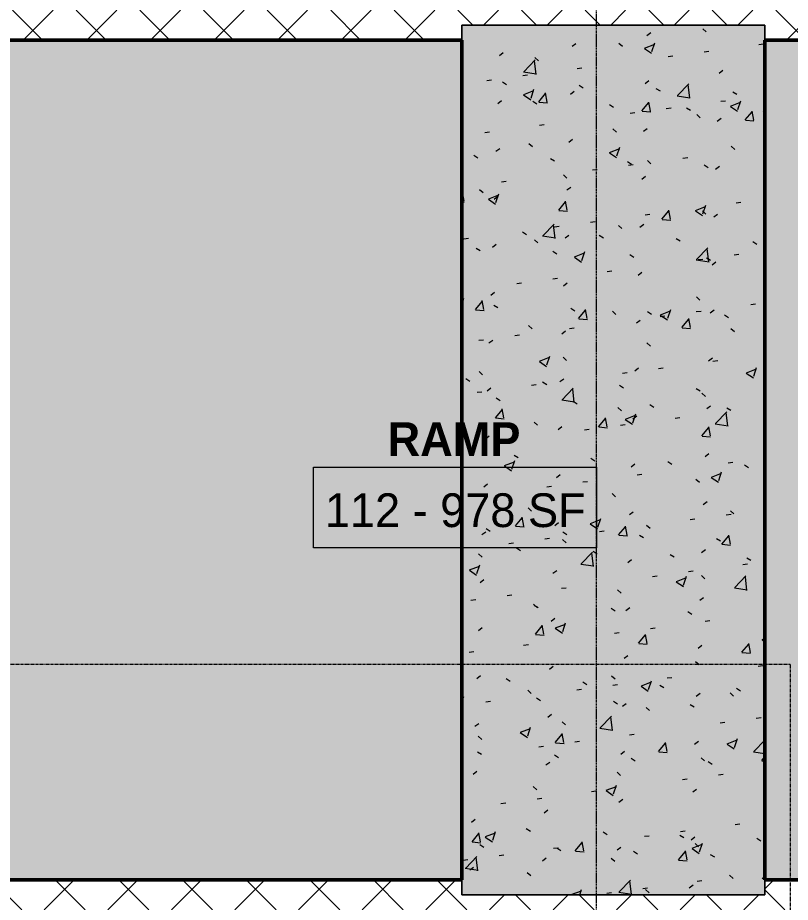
# Model space of a CAD drawing. Header units: inches. Extents: x -4218 to -1814, y 9706 to 12426.
# Drawn here: x -3635.8 to -3429.6, y 11545 to 11781 of the extents above; entities that cross this region are included whole.
import ezdxf

# ---------------------------------------------------------------- set-up
doc = ezdxf.new("R2010")
doc.units = ezdxf.units.IN
doc.header["$MEASUREMENT"] = 0
doc.linetypes.add('Aligning Line 1_8_', pattern=[0.25, 0.125, -0.125])
doc.linetypes.add('Grid Line 1_2_', pattern=[0.875, 0.5, -0.125, 0.125, -0.125])
for name, color, linetype, lineweight in [('0-1', 7, 'Continuous', 5), ('A-ANNO-DIMS', 211, 'Continuous', 9), ('A-ANNO-DIMS-96', 211, 'Continuous', 9), ('A-AREA-IDEN', 2, 'Continuous', 9), ('A-FLOR-3', 250, 'Continuous', 50), ('A-FLOR-MCUT-1', 10, 'Continuous', 13), ('A-FLOR-PATT-2', 55, 'Continuous', 9), ('A-WALL-1', 10, 'Continuous', 13), ('A-WALL-3', 250, 'Continuous', 50), ('A-WALL-PATT-3', 252, 'Continuous', 9), ('G-ANNO-SYMB-1', 147, 'Aligning Line 1_8_', 9), ('S-GRID-1', 1, 'Grid Line 1_2_', 9)]:
    doc.layers.add(name, color=color, linetype=linetype, lineweight=lineweight)
doc.layers.add('A-AREA-PATT-2', color=141, linetype='Continuous', lineweight=9, transparency=1)
doc.styles.add('Century Gothic', font='ufonts.com_century-gothic.ttf', dxfattribs={"height": 9})
doc.styles.add('Century Gothic_B', font='GOTHICB.TTF', dxfattribs={"height": 9})
doc.dimstyles.new('OD__1_8__Tol__', dxfattribs={"dimscale": 12, "dimtxt": 9.397514, "dimasz": 1, "dimexe": 0.75, "dimexo": 0.5, "dimgap": 0.125, "dimtad": 1, "dimdec": 3, "dimrnd": 0.125, "dimzin": 3, "dimdsep": 46, "dimlunit": 4, "dimtxsty": 'Century Gothic', "dimblk1": 'OBLIQUE', "dimblk2": 'OBLIQUE', "dimsah": 1, "dimcen": 0.09, "dimdle": 0.75, "dimazin": 0, "dimtfac": 1, "dimtdec": 4, "dimtix": 1, "dimtmove": 0, "dimatfit": 3, "dimfxl": 1, "dimtvp": 1, "dimtfill": 1, "dimfrac": 2, "dimtolj": 1, "dimtzin": 0, "dimarcsym": 2})
pattern_1 = [(45, (0, 0), (-8.485281, 8.485281), []), (135, (0, 0), (-8.485281, -8.485281), [])]

# ---------------------------------------------------------------- blocks, each defined once
blk = doc.blocks.new('CTR - 1st Phase - Shell_rvt-1-FLOOR PLAN - BASEMENT')
at = {"layer": 'S-GRID-1'}
blk.add_line((-3481.32, 9836.18), (-3481.32, 12376.79), dxfattribs=at)
blk = doc.blocks.new('CTR - 1st Phase -Stairs _ Elevators_rvt-1-FLOOR PLAN - BASEMENT')
at = {"layer": 'A-FLOR-PATT-2'}
h = blk.add_hatch(dxfattribs=at)
h.set_pattern_fill('FP_31', color=256, style=0, pattern_type=2)
h.set_pattern_definition([(50, (0, 0), (27.5427, -2.40992), [2.88, -31.68]), (355, (0, 0), (-5.327844, 28.884266), [2.304, -25.344]), (100.451, (2.295, -0.2), (22.215316, 26.47393), [2.448, -26.924]), (46.184, (0, 7.68), (40.98187, -6.35642), [4.32, -47.52]), (96.636, (3.415, 7.15), (35.89075, 37.40619), [3.671, -40.386]), (351.184, (0, 7.68), (35.89097, 37.40622), [3.456, -38.016]), (21, (3.84, 5.76), (22.921036, -15.46073), [2.88, -31.68]), (326, (3.84, 5.76), (9.34353, 27.84574), [2.304, -25.344]), (71.451, (5.75, 4.472), (32.26477, 12.38442), [2.448, -26.924]), (37.5, (0, 0), (0.466855, 12.782707), [1.267, -23.77, 1.267, -24.461, -25.44]), (37.5, (0, 0), (0.466855, 12.782707), [-50.765, 1.267, -24.173]), (7.5, (0, 0), (10.10159, 15.14509), [1.267, -13.402, 1.267, -23.194, -9.696]), (7.5, (0, 0), (10.10159, 15.14509), [-39.13, 1.267, -8.429]), (327.5, (-8.563, 0), (20.499161, -0.86578), [1.267, -8.333, 1.267, -28.685, -39.744]), (327.5, (-8.563, 0), (20.499161, -0.86578), [-39.552, 1.267, -38.477]), (317.5, (-12.403, 0), (22.39478, 3.844288), [1.267, -11.213, 1.267, -18.624, -28.224]), (317.5, (-12.403, 0), (22.39478, 3.844288), [-32.371, 1.267, -26.957])])
h.paths.add_polyline_path([(-3517.27, 11546.99), (-3436.41, 11546.99), (-3436.41, 11778.99), (-3517.27, 11778.99), (-3517.27, 11550.99)], flags=0)
at = {"layer": 'A-WALL-PATT-3'}
h = blk.add_hatch(dxfattribs=at)
h.set_pattern_fill('FP_32', color=256, style=0, pattern_type=2)
h.set_pattern_definition(pattern_1)
h.paths.add_polyline_path([(-3203.32, 11774.99), (-3203.32, 11782.99), (-3747.32, 11782.99), (-3747.32, 11774.99), (-3655.08, 11774.99), (-3655.08, 11775.22), (-3652.32, 11774.99), (-3651.58, 11774.99), (-3517.27, 11774.99), (-3517.27, 11778.99), (-3436.41, 11778.99), (-3436.41, 11774.99), (-3204.37, 11774.99)], flags=0)
h = blk.add_hatch(dxfattribs=at)
h.set_pattern_fill('FP_32', color=256, style=0, pattern_type=2)
h.set_pattern_definition(pattern_1)
h.paths.add_polyline_path([(-3599.32, 11542.99), (-3583.32, 11542.99), (-3583.32, 11550.99), (-3651.58, 11550.99), (-3651.58, 11549.96), (-3650.96, 11549.09), (-3650.96, 11542.99), (-3635.81, 11542.99)], flags=0)
h.paths.add_polyline_path([(-3734.31, 11542.99), (-3653.32, 11542.99), (-3655.71, 11545.71), (-3655.71, 11550.99), (-3819.32, 11550.99), (-3819.32, 11542.99), (-3801.84, 11542.99)], flags=0)
h = blk.add_hatch(dxfattribs=at)
h.set_pattern_fill('FP_32', color=256, style=0, pattern_type=2)
h.set_pattern_definition(pattern_1)
h.paths.add_polyline_path([(-3481.32, 11542.99), (-3481.32, 11546.99), (-3517.27, 11546.99), (-3517.27, 11550.99), (-3583.32, 11550.99), (-3583.32, 11542.99), (-3485.32, 11542.99)], flags=0)
h = blk.add_hatch(dxfattribs=at)
h.set_pattern_fill('FP_32', color=256, style=0, pattern_type=2)
h.set_pattern_definition(pattern_1)
h.paths.add_polyline_path([(-3481.32, 11542.99), (-3203.32, 11542.99), (-3203.32, 11550.71), (-3204.37, 11550.8), (-3203.32, 11550.8), (-3203.32, 11550.99), (-3436.41, 11550.97), (-3436.41, 11546.99), (-3481.32, 11546.99), (-3481.32, 11546.8)], flags=0)
at = {"layer": 'A-FLOR-3'}
for p, q in [((-3517.27, 11774.99), (-3517.27, 11550.99)), ((-3436.41, 11550.99), (-3436.41, 11774.99))]:
    blk.add_line(p, q, dxfattribs=at)
at = {"layer": 'A-FLOR-MCUT-1'}
for p, q in [((-3517.27, 11778.99), (-3517.27, 11774.99)), ((-3436.41, 11778.99), (-3517.27, 11778.99)), ((-3436.41, 11774.99), (-3436.41, 11778.99)), ((-3517.27, 11550.99), (-3517.27, 11546.99)), ((-3436.41, 11546.99), (-3436.41, 11550.99)), ((-3517.27, 11546.99), (-3481.32, 11546.99)), ((-3481.32, 11546.99), (-3436.41, 11546.99))]:
    blk.add_line(p, q, dxfattribs=at)
at = {"layer": 'A-WALL-1'}
for p, q in [((-3517.27, 11774.99), (-3517.27, 11778.99)), ((-3517.27, 11778.99), (-3436.41, 11778.99)), ((-3436.41, 11778.99), (-3436.41, 11774.99)), ((-3517.27, 11546.99), (-3517.27, 11550.99)), ((-3436.41, 11550.99), (-3436.41, 11546.99)), ((-3481.32, 11546.99), (-3517.27, 11546.99)), ((-3436.41, 11546.99), (-3481.32, 11546.99))]:
    blk.add_line(p, q, dxfattribs=at)
at = {"layer": 'A-WALL-3'}
for p, q in [((-3652.32, 11774.99), (-3517.27, 11774.99)), ((-3436.41, 11774.99), (-3203.32, 11774.99)), ((-3583.32, 11550.99), (-3652.32, 11550.99)), ((-3517.27, 11550.99), (-3583.32, 11550.99)), ((-3203.32, 11550.99), (-3436.41, 11550.99))]:
    blk.add_line(p, q, dxfattribs=at)
at = {"layer": 'G-ANNO-SYMB-1'}
for q in [(-3865.75, 11608.39), (-3429.67, 11388.71)]:
    blk.add_line((-3429.67, 11608.39), q, dxfattribs=at)
blk = doc.blocks.new('DIMBLOCK13-FLOOR PLAN - BASEMENT')
at = {"layer": 'A-ANNO-DIMS-96'}
for p, q in [((-3045.16, 12098.19), (-3045.16, 9880.19)), ((-2832.12, 12089.19), (-3054.16, 12089.19)), ((-3045.16, 12089.19), (-2832.12, 12089.19)), ((-3813.32, 9889.19), (-3036.16, 9889.19)), ((-3045.16, 9889.19), (-3813.32, 9889.19))]:
    blk.add_line(p, q, dxfattribs=at)
at = {"layer": 'A-ANNO-DIMS-96', "lineweight": 50}
for p, q in [((-3045.16, 12089.19), (-3051.16, 12095.19)), ((-3045.16, 12089.19), (-3039.16, 12083.19)), ((-3045.16, 9889.19), (-3051.16, 9895.19)), ((-3045.16, 9889.19), (-3039.16, 9883.19))]:
    blk.add_line(p, q, dxfattribs=at)
at = {"layer": 'A-ANNO-DIMS-96', "color": 0, "insert": (-3058.19, 10966.44), "char_height": 9, "width": 54.5951, "attachment_point": 1, "rotation": 90, "line_spacing_factor": 0.984502, "style": 'Century Gothic', "bg_fill": 3, "box_fill_scale": 1.25, "bg_fill_color": 256, "bg_fill_true_color": 13158600, "bg_fill_transparency": 0}
blk.add_mtext('183\' - 4"', dxfattribs=at)
blk = doc.blocks.new('_Oblique')
at = {"color": 0, "linetype": 'ByBlock', "lineweight": -2}
blk.add_line((-0.5, -0.5), (0.5, 0.5), dxfattribs=at)

msp = doc.modelspace()

# ---------------------------------------------------------------- hatches: boundary and pattern name
at = {"layer": 'A-AREA-PATT-2'}
for points in [[(-3517.26572, 11546.9894), (-3436.40505, 11546.9894), (-3436.40505, 11550.9894), (-3212.37374, 11550.9894), (-3212.37374, 11774.9894), (-3436.40505, 11774.9894), (-3436.40505, 11778.9894), (-3517.26572, 11778.9894), (-3517.26572, 11550.9894)], [(-3602.67065, 11550.9894), (-3517.26572, 11550.9894), (-3517.26572, 11774.9894), (-3650.95846, 11774.9894), (-3650.95846, 11550.9894), (-3638.61588, 11550.9894)]]:
    msp.add_hatch(color=256, dxfattribs=at).paths.add_polyline_path(points, flags=0)

# ---------------------------------------------------------------- block references
at = {"layer": '0-1'}
for name in ['CTR - 1st Phase - Shell_rvt-1-FLOOR PLAN - BASEMENT', 'CTR - 1st Phase -Stairs _ Elevators_rvt-1-FLOOR PLAN - BASEMENT']:
    msp.add_blockref(name, (0, 0), dxfattribs=at)

# ---------------------------------------------------------------- next in the draw order: dimensions: what is measured, and where the dimension line sits
at = {"layer": 'A-ANNO-DIMS'}
dim = msp.add_linear_dim(base=(-3045.15688, 9889.1894), p1=(-2826.12374, 12089.1894), p2=(-3819.32374, 9889.1894), angle=90, dimstyle='OD__1_8__Tol__', override={"dimpost": '<>', "dimfxl": 2413.803273}, dxfattribs=at)
dim.commit()
dim.dimension.update_dxf_attribs({"geometry": 'DIMBLOCK13-FLOOR PLAN - BASEMENT', "text_midpoint": (-3051.38326, 10989.1894)})

# ---------------------------------------------------------------- next in the draw order: linework, layer by layer
at = {"layer": 'A-AREA-IDEN', "flags": 128}
msp.add_lwpolyline([(-3556.80652, 11661.09705), (-3481.30101, 11661.09705), (-3481.30101, 11639.60099), (-3556.80652, 11639.60099)], close=True, dxfattribs=at)

# ---------------------------------------------------------------- next in the draw order: texts
at = {"layer": 'A-AREA-IDEN', "char_height": 9, "attachment_point": 1}
for s, insert, width, style in [('RAMP', (-3537.06321, 11673.0652), 43.329, 'Century Gothic_B'), ('112 - 978 SF', (-3553.80652, 11654.09705), 83.931, 'Century Gothic')]:
    msp.add_mtext(s, dxfattribs=dict(at, insert=insert, width=width, style=style))

doc.saveas('drawing.dxf')
